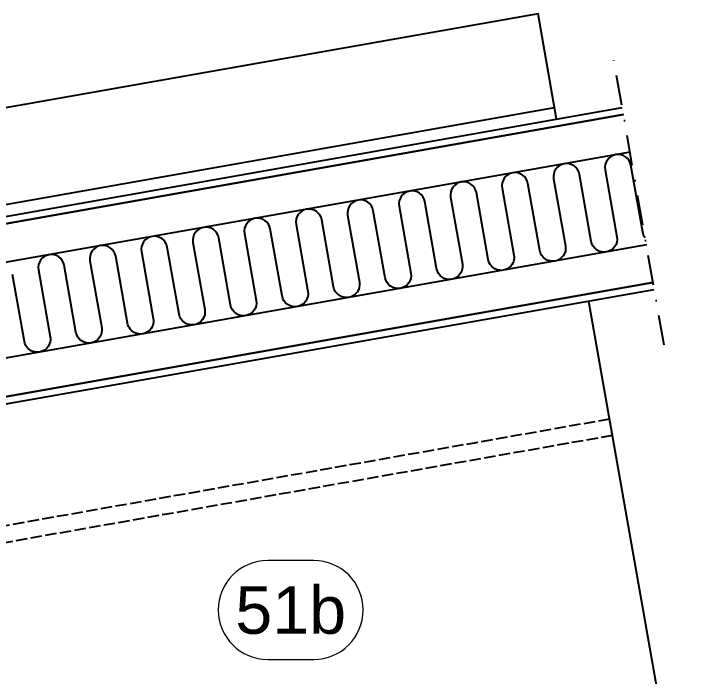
# Model space of a CAD drawing. Header units: millimetres. Extents: x 22319 to 27873, y 35287 to 39437.
# Drawn here: x 24534.6 to 24678.9, y 38508.5 to 38647.8 of the extents above; entities that cross this region are included whole.
import ezdxf
from ezdxf.enums import TextEntityAlignment as Align

# ---------------------------------------------------------------- set-up
doc = ezdxf.new("R2010")
doc.units = ezdxf.units.MM
doc.header["$LTSCALE"] = 0.5
doc.linetypes.add('AM_DIN_F_W050', pattern=[6.25, 4.75, -1.5])
doc.linetypes.add('DASHDOT', pattern=[25.4, 12.7, -6.35, 0, -6.35])
doc.layers.add('1', color=1, linetype='Continuous')
doc.layers.add('PROFILE_PO', color=2, linetype='Continuous')
for name, color, linetype, lineweight in [('AM_3', 6, 'AM_DIN_F_W050', 25), ('AM_6', 2, 'Continuous', 20), ('AM_7', 4, 'DASHDOT', 25), ('AM_8', 1, 'Continuous', 25)]:
    doc.layers.add(name, color=color, linetype=linetype, lineweight=lineweight)
doc.styles.add('Border', font='ARIAL.TTF')

msp = doc.modelspace()

# ---------------------------------------------------------------- linework, layer by layer
at = {"layer": '1'}
for points in [[(24662.78092695557, 38626.54865446355), (24485.51553732224, 38595.29198352539), (24485.25506505574, 38596.76919515491), (24662.52045468907, 38628.02586609308)], [(24664.17009501209, 38618.67029092023), (24486.90470537875, 38587.41361998207), (24485.51553732224, 38595.29198352539), (24662.78092695557, 38626.54865446355)], [(24667.60837234195, 38599.17085120865), (24490.3429827086, 38567.9141802705), (24491.73215076512, 38560.03581672717), (24668.99754039846, 38591.29248766533)], [(24668.99754039846, 38591.29248766533), (24491.73215076512, 38560.03581672717), (24491.99262303162, 38558.55860509765), (24669.25801266496, 38589.81527603581)]]:
    msp.add_lwpolyline(points, dxfattribs=at)
at = {"layer": 'AM_3'}
for p, q in [((24659.84662198863, 38562.56708628288), (24511.14068082804, 38536.34621666455)), ((24660.45439061048, 38559.12025914728), (24511.74844944988, 38532.89938952895))]:
    msp.add_line(p, q, dxfattribs=at)
at = {"layer": 'AM_6'}
msp.add_lwpolyline([(24587.97449196646, 38512.06139754906), (24597.64620560119, 38512.06139754906, 0.9999999999999999), (24597.64620560119, 38532.86139754907), (24587.97449196646, 38532.86139754905, 0.9999999999999999)], format="xyb", close=True, dxfattribs=at)
at = {"layer": 'AM_7'}
msp.add_line((24671.32272168689, 38578.10572929692), (24660.45574566714, 38639.73541283196), dxfattribs=at)
at = {"layer": 'AM_8'}
msp.add_lwpolyline([(24667.34386372602, 38600.6709541133, -0.1161550948539724), (24666.84606832142, 38601.82954787062), (24664.3630913626, 38615.91120995572, 0.9999999999986774), (24658.94531373611, 38614.95590958469), (24661.42829069494, 38600.87424749958, -0.9999999999986774), (24656.01051306846, 38599.91894712856), (24653.52753610964, 38614.00060921367, 0.9999999999986774), (24648.10975848316, 38613.04530884264), (24650.59273544198, 38598.96364675753, -0.9999999999999999), (24645.17495781551, 38598.0083463865), (24642.69198085668, 38612.09000847161, 0.9999999999986774), (24637.27420323019, 38611.13470810058), (24639.75718018902, 38597.05304601548, -0.9999999999999999), (24634.33940256255, 38596.09774564446), (24631.85642560372, 38610.17940772956, 0.9999999999986774), (24626.43864797723, 38609.22410735853), (24628.92162493606, 38595.14244527343, -0.9999999999999999), (24623.50384730958, 38594.1871449024), (24621.02087035076, 38608.26880698751, 0.9999999999986774), (24615.60309272427, 38607.31350661647), (24618.0860696831, 38593.23184453136, -0.9999999999986774), (24612.66829205663, 38592.27654416035), (24610.1853150978, 38606.35820624545, 0.9999999999986774), (24604.76753747132, 38605.40290587441), (24607.25051443014, 38591.32124378932, -0.9999999999999999), (24601.83273680367, 38590.36594341828), (24599.34975984484, 38604.4476055034, 0.9999999999986774), (24593.93198221836, 38603.49230513236), (24596.41495917719, 38589.41064304727, -0.9999999999999999), (24590.99718155071, 38588.45534267624), (24588.51420459188, 38602.53700476133, 0.9999999999986774), (24583.0964269654, 38601.58170439032), (24585.57940392422, 38587.50004230521, -0.9999999999999999), (24580.16162629775, 38586.54474193419), (24577.67864933893, 38600.62640401929, 0.9999999999986774), (24572.26087171244, 38599.67110364825), (24574.74384867127, 38585.58944156315, -0.9999999999986774), (24569.32607104479, 38584.63414119213), (24566.84309408597, 38598.71580327723, 0.9999999999986774), (24561.42531645948, 38597.7605029062), (24563.90829341831, 38583.6788408211, -0.9999999999999999), (24558.49051579184, 38582.72354045008), (24556.007538833, 38596.80520253518, 0.9999999999986774), (24550.58976120652, 38595.84990216415), (24553.07273816535, 38581.76824007905, -0.9999999999999999), (24547.65496053888, 38580.81293970803), (24545.17198358005, 38594.89460179312, 0.9999999999986774), (24539.75420595356, 38593.9393014221), (24542.23718291239, 38579.85763933699, -0.9999999999999999), (24536.81940528591, 38578.90233896597), (24534.33642832709, 38592.98400105107, 0.9999999999986774)], format="xyb", dxfattribs=at)
at = {"layer": 'PROFILE_PO'}
msp.add_line((24500.08546478325, 38601.92276129127), (24648.29901683947, 38628.05680942543), dxfattribs=at)
for points in [[(24648.73313728363, 38625.59479004291), (24644.82604894492, 38647.75298910585), (24376.70717550525, 38600.47639768129)], [(24655.47069525952, 38587.38419998564), (24678.94299749324, 38454.23736521059), (24655.33026131201, 38450.0738027335)]]:
    msp.add_lwpolyline(points, dxfattribs=at)

# ---------------------------------------------------------------- texts
at = {"layer": 'AM_6', "style": 'Border'}
msp.add_text('51b', height=9.999999999999993, dxfattribs=at).set_placement((24592.81034878383, 38522.46139754906), align=Align.MIDDLE_CENTER)

doc.saveas('drawing.dxf')
